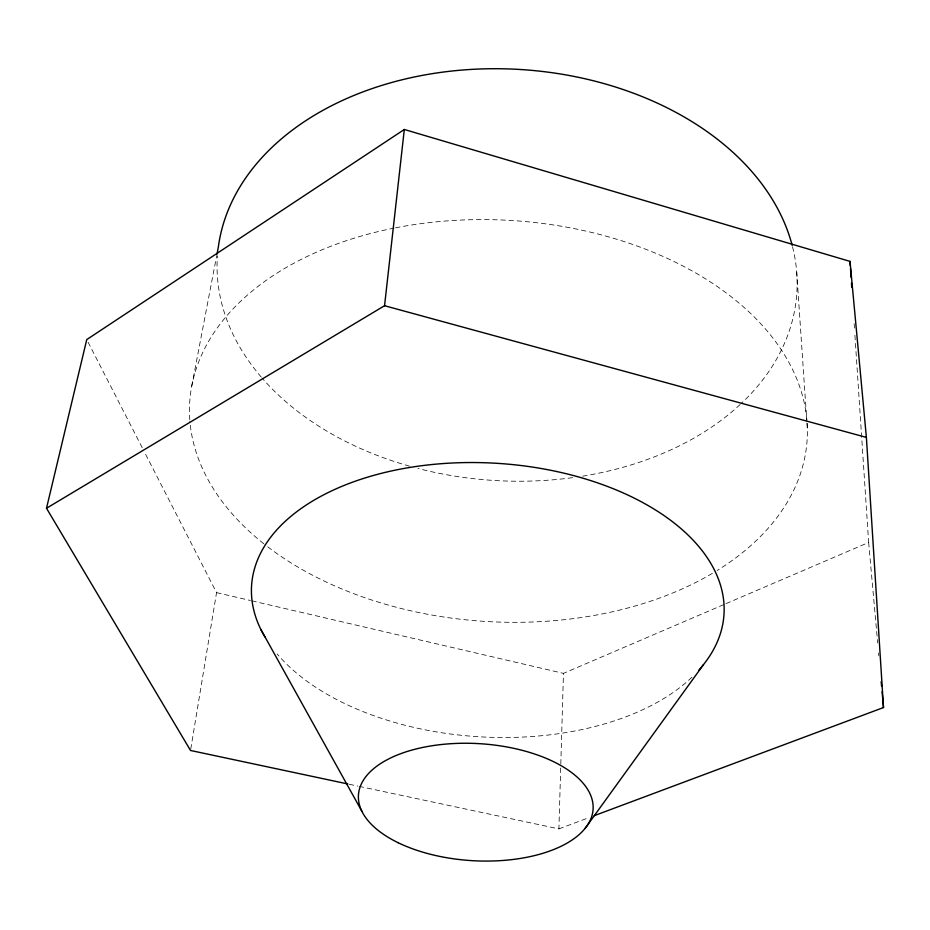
<?xml version="1.0" encoding="UTF-8"?>
<svg xmlns="http://www.w3.org/2000/svg" width="930" height="930" viewBox="0 0 930 930"><rect width="100%" height="100%" fill="white"/><g stroke="black" fill="none" stroke-linecap="round" stroke-linejoin="round"><path stroke-width="0.7" stroke-dasharray="4.65 3.49" d="M359.131 786.362L558.907 828.886L560.755 765.529M560.802 764.088L563.464 673.367L724.714 604.198M190.755 749.057L216.551 592.619L144.371 451.899M191.754 386.031L216.702 255.622M726.039 603.628L868.643 542.457L854.914 335.277M558.907 828.886L588.783 817.714M349.215 784.257L357.713 786.059M216.551 592.619L250.391 600.501M251.809 600.827L563.464 673.367M88.083 342.159L143.708 450.608M868.643 542.457L876.525 630.029M876.653 631.458L877.688 642.944M878.594 653L878.85 655.871M796.696 272.048L806.868 421.825M806.961 423.266L807.356 429.032M854.147 323.687L854.438 328.034M792.523 246.752A290.3 205.902 3.4 0 1 741.198 403.539M740.164 404.504A290.3 205.902 3.4 0 1 582.668 476.16M572.671 477.648A290.3 205.902 3.4 0 1 417.896 468.441M409.537 466.174A290.3 205.902 3.4 0 1 262.225 378.208M261.295 377.138A290.3 205.902 3.4 0 1 217.434 255.762M807.124 423.336A309.272 200.892 3.4 0 1 717.181 570.474M712.38 573.368A309.272 200.892 3.4 0 1 264.934 544.643M263.795 543.748A309.272 200.892 3.4 0 1 189.906 421.162M189.801 419.767A309.272 200.892 3.4 0 1 394.053 228.106M395.494 227.827A309.272 200.892 3.4 0 1 807.019 421.918M691.967 677.18A236.639 137.012 3.4 0 1 480.996 736.874A236.639 137.012 3.4 0 1 277.105 653.895"/><path stroke-width="1.4" d="M347.797 783.955L190.522 750.475L46.5 508.257L384.555 305.714L404.318 129.479L850.02 261.388L866.388 437.402L883.5 707.544L594.212 815.68M216.981 254.204L218.329 247.113A290.3 205.902 3.4 0 1 493.818 68.715A290.3 205.902 3.4 0 1 792.162 245.346M46.5 508.257L86.757 339.578L404.318 129.479M585.133 828.351L703.44 664.671M384.555 305.714L866.388 437.402M260.958 629.657L361.863 811.239M881.175 681.702L881.559 686.015M882.082 691.757L883.5 707.544M850.02 261.388L850.311 265.724M850.497 268.631L851.078 277.314M851.462 283.115L851.752 287.463M264.841 636.794A236.639 137.012 3.4 0 1 502.828 463.721A236.639 137.012 3.4 0 1 698.953 669.984M398.145 842.72A117.529 58.602 3.4 0 0 590.829 818.9A117.529 58.602 3.4 0 0 438.356 744.872A117.529 58.602 3.4 0 0 398.145 842.72"/></g></svg>
